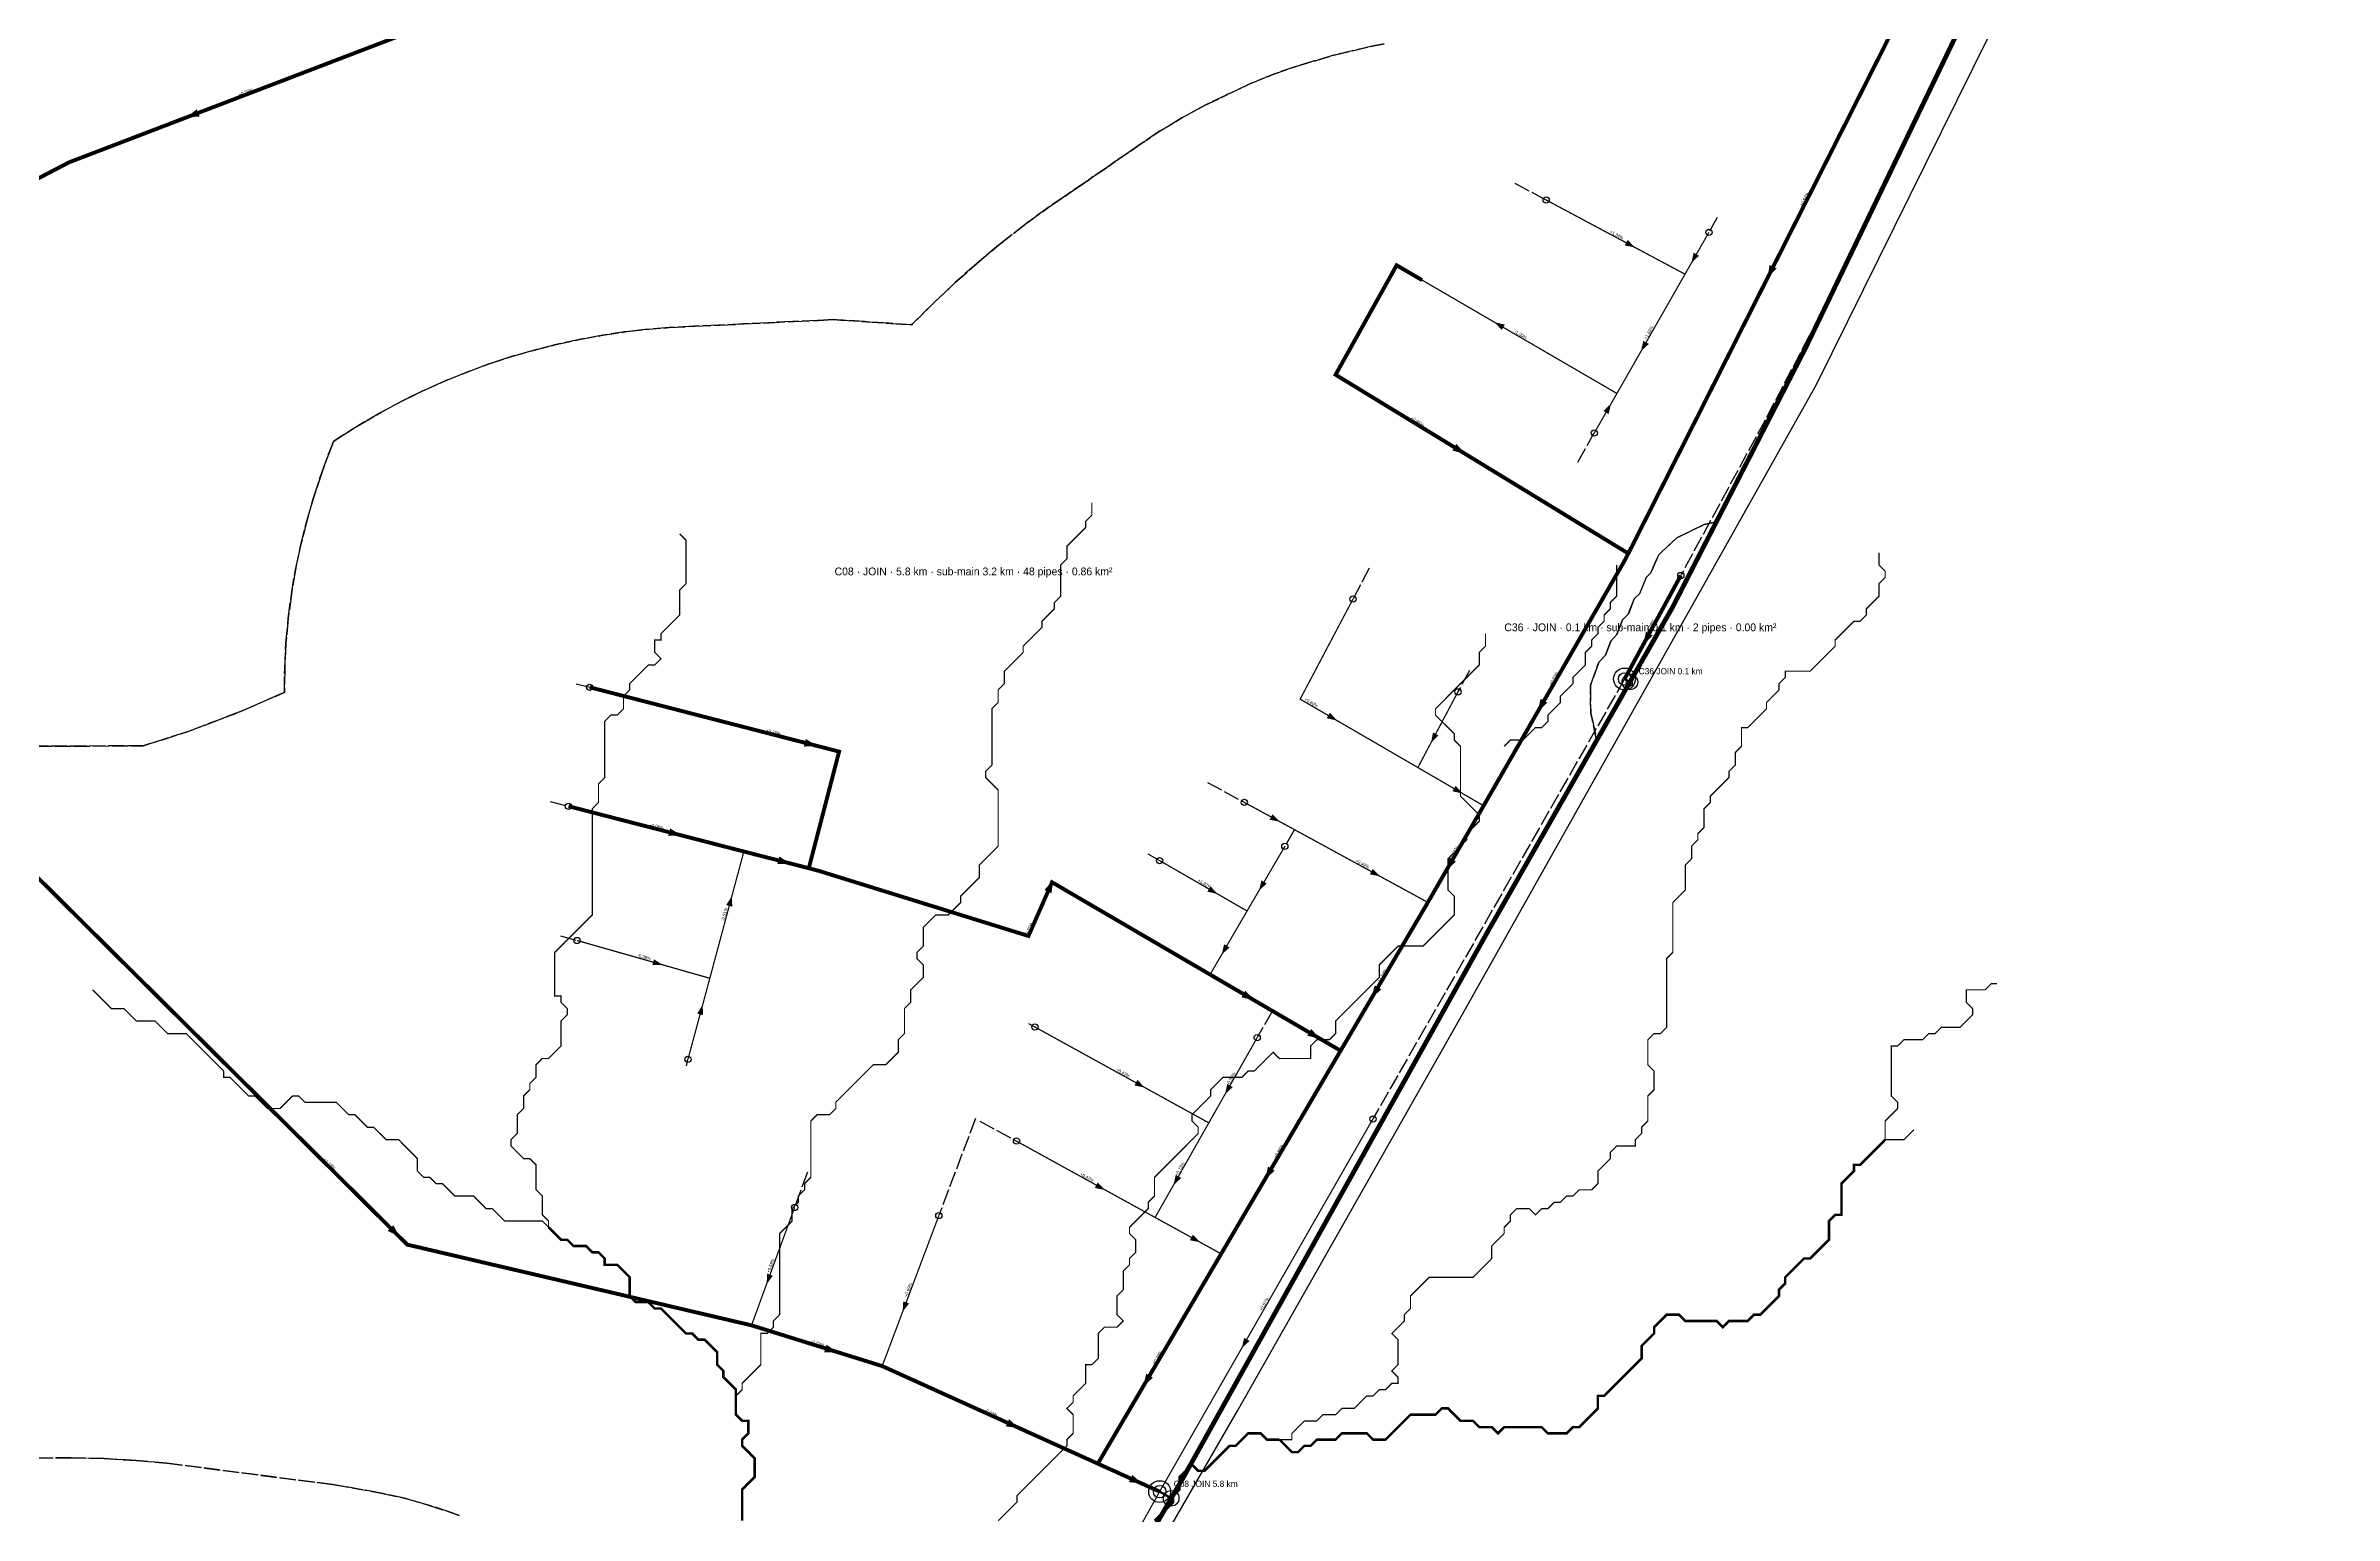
# Model space of a CAD drawing. Header units: metres. Extents: x 442821 to 452274, y 2561971 to 2571293.
# Drawn here: x 445417 to 446883, y 2563971 to 2564912 of the extents above; entities that cross this region are included whole.
import ezdxf
from ezdxf.enums import TextEntityAlignment as Align

# ---------------------------------------------------------------- set-up
doc = ezdxf.new("R2010")
doc.units = ezdxf.units.M
doc.header["$LTSCALE"] = 8
doc.linetypes.add('DASHDOT', pattern=[3.556, 2.54, -0.508, 0, -0.508])
doc.linetypes.add('DASHED', pattern=[1.524, 1.27, -0.254])
for name, color, linetype in [('A_ARROWS', 7, 'Continuous'), ('A_BUILT_2006', 252, 'Continuous'), ('A_CATCH_LABEL', 7, 'Continuous'), ('A_CATCHMENTS', 7, 'Continuous'), ('A_ENVELOPE', 3, 'Continuous'), ('A_GRADIENT', 8, 'Continuous'), ('A_HEAD_GAP', 8, 'Continuous'), ('A_HEADS', 8, 'Continuous'), ('A_JOIN_LINK', 6, 'Continuous'), ('A_MAIN_PIPE', 5, 'Continuous'), ('A_OUTLET_LABEL', 7, 'Continuous'), ('A_OUTLETS', 7, 'Continuous'), ('A_STREAMS', 5, 'Continuous')]:
    doc.layers.add(name, color=color, linetype=linetype)

msp = doc.modelspace()

# ---------------------------------------------------------------- linework, layer by layer
at = {"layer": 'A_ARROWS', "color": 1}
for points in [[(445507.4, 2564866.2), (445514, 2564871.4), (445515.8, 2564866.8)], [(446440.5, 2564528.6), (446442.2, 2564536.8), (446446.6, 2564534.4)]]:
    msp.add_solid(points, dxfattribs=at)
at = {"layer": 'A_ARROWS', "color": 3}
for points in [[(446435.2, 2564782.9), (446428.6, 2564784.2), (446430.5, 2564787.7)], [(446471.3, 2564773.1), (446472.7, 2564779.6), (446476.2, 2564777.6)], [(446520, 2564763.4), (446521.4, 2564771.7), (446525.9, 2564769.4)], [(446345.2, 2564735), (446351.8, 2564733.5), (446349.8, 2564730.1)], [(446439, 2564716.5), (446440.5, 2564723.1), (446444, 2564721.1)], [(446419.8, 2564682.8), (446418.3, 2564676.2), (446414.9, 2564678.2)], [(446326.3, 2564650.8), (446318.2, 2564652.8), (446320.8, 2564657.1)], [(446244.3, 2564479.9), (446237.7, 2564481.4), (446239.8, 2564484.9)], [(446372.8, 2564485.6), (446374.7, 2564493.8), (446379, 2564491.3)], [(445911.2, 2564463.7), (445902.9, 2564463.2), (445904.1, 2564468.1)], [(446304.5, 2564465.6), (446305.8, 2564472.2), (446309.3, 2564470.4)], [(446324.8, 2564433.1), (446318.3, 2564434.6), (446320.3, 2564438.1)], [(445824.3, 2564406.4), (445816, 2564406), (445817.2, 2564410.8)], [(446207.7, 2564415.1), (446201.1, 2564416.4), (446203, 2564419.9)], [(445894.2, 2564388.3), (445885.8, 2564387.9), (445887.1, 2564392.8)], [(446271.9, 2564380.1), (446265.3, 2564381.4), (446267.2, 2564384.9)], [(446314.3, 2564383.9), (446316.1, 2564392), (446320.5, 2564389.5)], [(445856.7, 2564367.4), (445857, 2564360.7), (445853.1, 2564361.7)], [(446062.4, 2564377.6), (446061.5, 2564369.3), (446056.9, 2564371.3)], [(446167.8, 2564368.8), (446161.3, 2564370.3), (446163.3, 2564373.7)], [(446194.4, 2564371), (446195.9, 2564377.5), (446199.3, 2564375.5)], [(446170.5, 2564330), (446172, 2564336.6), (446175.5, 2564334.5)], [(445812.5, 2564323.3), (445805.8, 2564323.2), (445806.8, 2564327)], [(446191.3, 2564300.7), (446183.1, 2564302.6), (446185.6, 2564306.9)], [(446266.5, 2564302.1), (446268.4, 2564310.2), (446272.7, 2564307.7)], [(445838, 2564297.9), (445838.3, 2564291.2), (445834.5, 2564292.2)], [(446233.5, 2564276.1), (446225.3, 2564278), (446227.8, 2564282.3)], [(446121.1, 2564244.8), (446114.6, 2564246.2), (446116.5, 2564249.7)], [(446172.6, 2564240.6), (446174, 2564247.1), (446177.5, 2564245.1)], [(446139.6, 2564182.3), (446141, 2564188.9), (446144.5, 2564186.9)], [(446198.2, 2564186), (446200.1, 2564194.2), (446204.4, 2564191.6)], [(446095.7, 2564179.2), (446089.2, 2564180.5), (446091.1, 2564184)], [(445643.8, 2564149.2), (445636.3, 2564153), (445639.9, 2564156.6)], [(446156.7, 2564145.7), (446150.1, 2564147), (446152, 2564150.5)], [(445879, 2564118.9), (445879.3, 2564125.6), (445883, 2564124.3)], [(445966.1, 2564101.2), (445966.5, 2564107.9), (445970.2, 2564106.5)], [(445924.3, 2564075.3), (445915.9, 2564075.3), (445917.4, 2564080.1)], [(446183.4, 2564078), (446184.8, 2564084.5), (446188.3, 2564082.5)], [(446120.2, 2564053.3), (446122.1, 2564061.5), (446126.4, 2564059)], [(446040.4, 2564026.8), (446032.1, 2564027.8), (446034.2, 2564032.4)], [(446119.4, 2563991.1), (446111.1, 2563992.1), (446113.2, 2563996.7)]]:
    msp.add_solid(points, dxfattribs=at)
at = {"layer": 'A_BUILT_2006', "color": 252}
msp.add_lwpolyline([(444423.4, 2563343.2), (444431.5, 2563355.3), (444572.9, 2563267.8), (444295.2, 2562786.9), (444363.1, 2562577.1), (444377.7, 2562576.5), (444569.2, 2562604), (444800.1, 2562694.3), (445148.7, 2563361.2), (445469.4, 2563197.5), (445714.6, 2563159.3), (445807.5, 2563389.7), (445994.1, 2563715), (446180.6, 2564037.7), (446320.8, 2564284.9), (446551.4, 2564695.1), (447061.6, 2565726.9)], dxfattribs=at)
at = {"layer": 'A_CATCHMENTS', "color": 3, "linetype": 'DASHED'}
for points in [[(446687.5, 2565015.6), (446628.6, 2564893.4), (446563.7, 2564758.7), (446544.7, 2564719.1), (446487.3, 2564607.2), (446479.5, 2564605.4), (446461.9, 2564597), (446450.2, 2564585.8), (446445.4, 2564574.5), (446442.4, 2564571.6), (446438.2, 2564561.3), (446434.7, 2564557.8), (446430.9, 2564548.1), (446427.1, 2564544.3), (446423.6, 2564534.9), (446419.6, 2564530.7), (446416.2, 2564521.8), (446412, 2564517.2), (446406.6, 2564502.4), (446406.8, 2564484.4), (446407.7, 2564480.9), (446410.6, 2564467), (446340, 2564343.2), (446237.3, 2564159), (446145.9, 2563995.1), (446102.6, 2563920.3)], [(445337.8, 2564463.1), (445479.7, 2564463.7), (445507.3, 2564472.5), (445542, 2564485.6), (445568.5, 2564497.2), (445570.2, 2564497.8), (445570.3, 2564513.3), (445571.1, 2564529.4), (445572.6, 2564545.2), (445574.6, 2564560.8), (445577.2, 2564576.4), (445580.5, 2564591.9), (445584.4, 2564607.5), (445588.9, 2564623.1), (445594, 2564638.6), (445599.8, 2564654.2), (445601.6, 2564658.7), (445605.7, 2564661.5), (445618.7, 2564669.6), (445631.9, 2564677.2), (445645.3, 2564684.4), (445658.8, 2564691), (445672.6, 2564697.2), (445686.5, 2564702.9), (445700.7, 2564708.1), (445715, 2564712.8), (445729.5, 2564717), (445744.2, 2564720.7), (445759.1, 2564724), (445774.1, 2564726.7), (445789.4, 2564729), (445800.9, 2564730.3), (445816.6, 2564731.6), (445832.4, 2564732.4), (445833.1, 2564732.4), (445848.2, 2564733.2), (445848.9, 2564733.2), (445864.1, 2564733.9), (445864.7, 2564733.9), (445879.9, 2564734.7), (445880.6, 2564734.7), (445895.7, 2564735.5), (445896.4, 2564735.5), (445911.6, 2564736.2), (445912.2, 2564736.2), (445921.6, 2564736.7), (445926.5, 2564736.4), (445927.9, 2564736.3), (445941.9, 2564735.4), (445943.2, 2564735.2), (445957.2, 2564734.4), (445958.6, 2564734.2), (445972, 2564733.4), (445972.5, 2564733.9), (445986.1, 2564747.5), (445999.8, 2564760.4), (446013.6, 2564772.7), (446027.4, 2564784.3), (446045.8, 2564798.6), (446059.9, 2564808.9), (446070.2, 2564815.8), (446074.1, 2564818.6), (446084.2, 2564825.4), (446088.2, 2564828.3), (446098.1, 2564835), (446102.4, 2564838.1), (446112.1, 2564844.6), (446116.5, 2564847.8), (446130.7, 2564857.3), (446145, 2564865.9), (446159.4, 2564873.8), (446173.4, 2564880.5), (446174, 2564880.8), (446188.5, 2564887.7), (446203.2, 2564893.7), (446218, 2564898.9), (446242.2, 2564906), (446266.8, 2564911.9), (446274.6, 2564913.3)], [(445682, 2563970.6), (445676.3, 2563972.8), (445661.7, 2563977.6), (445647, 2563981.7), (445632.1, 2563985.1), (445601.2, 2563990.5), (445494.8, 2564004.2), (445475.1, 2564006), (445454.6, 2564007.1), (445433.6, 2564007.6), (445411.9, 2564007.5)]]:
    msp.add_lwpolyline(points, dxfattribs=at)
at = {"layer": 'A_CATCHMENTS', "color": 1, "linetype": 'DASHED'}
for points in [[(446274.6, 2564913.3), (446266.8, 2564911.9), (446242.2, 2564906), (446218, 2564898.9), (446203.2, 2564893.7), (446188.5, 2564887.7), (446174, 2564880.8), (446173.4, 2564880.5), (446159.4, 2564873.8), (446145, 2564865.9), (446130.7, 2564857.3), (446116.5, 2564847.8), (446112.1, 2564844.6), (446102.4, 2564838.1), (446098.1, 2564835), (446088.2, 2564828.3), (446084.2, 2564825.4), (446074.1, 2564818.6), (446070.2, 2564815.8), (446059.9, 2564808.9), (446045.8, 2564798.6), (446027.4, 2564784.3), (446013.6, 2564772.7), (445999.8, 2564760.4), (445986.1, 2564747.5), (445972.5, 2564733.9), (445972, 2564733.4), (445958.6, 2564734.2), (445957.2, 2564734.4), (445943.2, 2564735.2), (445941.9, 2564735.4), (445927.9, 2564736.3), (445926.5, 2564736.4), (445921.6, 2564736.7), (445912.2, 2564736.2), (445911.6, 2564736.2), (445896.4, 2564735.5), (445895.7, 2564735.5), (445880.6, 2564734.7), (445879.9, 2564734.7), (445864.7, 2564733.9), (445864.1, 2564733.9), (445848.9, 2564733.2), (445848.2, 2564733.2), (445833.1, 2564732.4), (445832.4, 2564732.4), (445816.6, 2564731.6), (445800.9, 2564730.3), (445789.4, 2564729), (445774.1, 2564726.7), (445759.1, 2564724), (445744.2, 2564720.7), (445729.5, 2564717), (445715, 2564712.8), (445700.7, 2564708.1), (445686.5, 2564702.9), (445672.6, 2564697.2), (445658.8, 2564691), (445645.3, 2564684.4), (445631.9, 2564677.2), (445618.7, 2564669.6), (445605.7, 2564661.5), (445601.6, 2564658.7), (445599.8, 2564654.2), (445594, 2564638.6), (445588.9, 2564623.1), (445584.4, 2564607.5), (445580.5, 2564591.9), (445577.2, 2564576.4), (445574.6, 2564560.8), (445572.6, 2564545.2), (445571.1, 2564529.4), (445570.3, 2564513.3), (445570.2, 2564497.8), (445568.5, 2564497.2), (445542, 2564485.6), (445507.3, 2564472.5), (445479.7, 2564463.7), (445337.8, 2564463.1)], [(445411.9, 2564007.5), (445433.6, 2564007.6), (445454.6, 2564007.1), (445475.1, 2564006), (445494.8, 2564004.2), (445601.2, 2563990.5), (445632.1, 2563985.1), (445647, 2563981.7), (445661.7, 2563977.6), (445676.3, 2563972.8), (445682, 2563970.6)]]:
    msp.add_lwpolyline(points, dxfattribs=at)
msp.add_lwpolyline([(446407.7, 2564480.9), (446406.8, 2564484.4), (446406.6, 2564502.4), (446412, 2564517.2), (446416.2, 2564521.8), (446419.6, 2564530.7), (446423.6, 2564534.9), (446427.1, 2564544.3), (446430.9, 2564548.1), (446434.7, 2564557.8), (446438.2, 2564561.3), (446442.4, 2564571.6), (446445.4, 2564574.5), (446450.2, 2564585.8), (446461.9, 2564597), (446479.5, 2564605.4), (446487.3, 2564607.2), (446459.2, 2564552.4), (446431.5, 2564503.8), (446410.6, 2564467), (446407.7, 2564480.9)], close=True, dxfattribs=at)
at = {"layer": 'A_ENVELOPE', "color": 3}
msp.add_lwpolyline([(446687.5, 2565015.6), (446628.6, 2564893.4), (446563.7, 2564758.7), (446544.7, 2564719.1), (446459.2, 2564552.4), (446431.5, 2564503.8), (446340, 2564343.2), (446237.3, 2564159), (446145.9, 2563995.1), (446098.8, 2563913.7), (445991.2, 2563728), (445981.3, 2563710.9), (445936.8, 2563631.1), (445875.2, 2563520.9), (445841.6, 2563460.7), (445796.7, 2563382.9), (445742.6, 2563253.5), (445736.7, 2563232.2), (445717.1, 2563162.4), (445244.5, 2563377.9), (444873.7, 2562270.3), (443922.9, 2562555.5), (443114.8, 2564922.9)], dxfattribs=at)
at = {"layer": 'A_HEAD_GAP', "color": 8, "linetype": 'DASHED'}
for points in [[(446358.3, 2564824), (446378.3, 2564813.3)], [(446487.9, 2564802.2), (446482.5, 2564792.6)], [(446563.7, 2564758.7), (446518.5, 2564672.3), (446464.5, 2564572.8)], [(446398.5, 2564645.4), (446409.1, 2564664.1)], [(446265, 2564577.5), (446254.6, 2564557.8)], [(446329.1, 2564511.9), (446321.8, 2564498.3)], [(445757, 2564503.4), (445765.7, 2564501.2)], [(446428.5, 2564506.5), (446267.3, 2564224.7)], [(446161.4, 2564440.3), (446184.9, 2564427.5)], [(445740.4, 2564428.1), (445752.1, 2564425)], [(446217.1, 2564410), (446210.9, 2564399.3)], [(446123.2, 2564394.5), (446130.7, 2564390.2)], [(445746.9, 2564342), (445757.6, 2564339)], [(446202.9, 2564293.9), (446193.2, 2564276.8)], [(446046.7, 2564285.9), (446050.8, 2564283.6)], [(445827.6, 2564258.8), (445828.6, 2564262.9)], [(446012.7, 2564224.9), (445989.3, 2564162.8)], [(446015.6, 2564223.3), (446039, 2564210.5)], [(445905.1, 2564190.6), (445896.9, 2564168)]]:
    msp.add_lwpolyline(points, dxfattribs=at)
at = {"layer": 'A_HEADS', "color": 3}
for centre in [(446378.3, 2564813.3), (446482.5, 2564792.6), (446409.1, 2564664.1), (446254.6, 2564557.8), (445765.7, 2564501.2), (446321.8, 2564498.3), (445752.1, 2564425), (446184.9, 2564427.5), (446210.9, 2564399.3), (446130.7, 2564390.2), (445757.6, 2564339), (446050.8, 2564283.6), (446193.2, 2564276.8), (445828.6, 2564262.9), (446267.3, 2564224.7), (446039, 2564210.5), (445896.9, 2564168), (445989.3, 2564162.8)]:
    msp.add_circle(centre, 2, dxfattribs=at)
at = {"layer": 'A_HEADS', "color": 1}
for centre in [(446464.5, 2564572.8), (446431.5, 2564503.8)]:
    msp.add_circle(centre, 2, dxfattribs=at)
at = {"layer": 'A_JOIN_LINK', "color": 6, "const_width": 1.5}
for points in [[(446428.5, 2564506.5), (446431.9, 2564504.6)], [(446130.7, 2563986), (446138.1, 2563981.7)]]:
    msp.add_lwpolyline(points, dxfattribs=at)
at = {"layer": 'A_JOIN_LINK', "color": 6}
for centre in [(446431.9, 2564504.6), (446138.1, 2563981.7)]:
    msp.add_circle(centre, 5, dxfattribs=at)
at = {"layer": 'A_MAIN_PIPE', "color": 5, "const_width": 3}
msp.add_lwpolyline([(446687.5, 2565015.6), (446544.7, 2564719.1), (446459.2, 2564552.4), (446340, 2564343.2), (446145.9, 2563995.1), (445981.3, 2563710.9), (445841.6, 2563460.7), (445796.7, 2563382.9), (445742.6, 2563253.5), (445717.1, 2563162.4), (445463.7, 2563198.7), (445149.7, 2563362.7), (444801.7, 2562690.4), (444568.5, 2562596.8), (444339.2, 2562571.3), (444291.8, 2562785.1), (444572.7, 2563268), (444431.5, 2563355.6), (444423, 2563343.3)], dxfattribs=at)
at = {"layer": 'A_OUTLETS', "color": 5}
for centre, radius in [((446428.5, 2564506.5), 7), ((446428.5, 2564506.5), 4), ((446130.7, 2563986), 7), ((446130.7, 2563986), 4)]:
    msp.add_circle(centre, radius, dxfattribs=at)
at = {"layer": 'A_SECONDARY_HEADER', "color": 3, "const_width": 2.5}
for points in [[(446659.4, 2565039.3), (446430.9, 2564586.9)], [(446298.8, 2564762), (446282.5, 2564771.5), (446243.4, 2564701.4), (446430.9, 2564586.9)], [(446430.9, 2564586.9), (446428.8, 2564582.8), (446338.2, 2564425.3)], [(446338.2, 2564425.3), (446302.5, 2564363.4)], [(445386.4, 2564404.9), (445648.8, 2564144.2), (445869.3, 2564092.5)], [(446302.5, 2564363.4), (446246.6, 2564268.4)], [(446163, 2564317.2), (446202.9, 2564293.9)], [(446246.6, 2564268.4), (446170.1, 2564138.3)]]:
    msp.add_lwpolyline(points, dxfattribs=at)
at = {"layer": 'A_SECONDARY_HEADER', "color": 1, "linetype": 'DASHED', "const_width": 2.5}
msp.add_lwpolyline([(445714.6, 2564945.5), (445432.1, 2564837.4), (445379.9, 2564810.1)], dxfattribs=at)
at = {"layer": 'A_SECONDARY_HEADER', "color": 1, "const_width": 2.5}
msp.add_lwpolyline([(446464.5, 2564572.8), (446428.5, 2564506.5)], dxfattribs=at)
at = {"layer": 'A_SECONDARY_HEADER', "color": 3, "linetype": 'DASHED', "const_width": 2.5}
for points in [[(445765.7, 2564501.2), (445925.4, 2564460), (445906, 2564385.3)], [(445864.4, 2564396), (445906, 2564385.3)], [(445906, 2564385.3), (445912.4, 2564383.6), (446046.7, 2564341.9), (446061.8, 2564376.3), (446163, 2564317.2)], [(446170.1, 2564138.3), (446091.1, 2564003.9)], [(445953, 2564066.4), (446091.1, 2564003.9)], [(446091.1, 2564003.9), (446130.7, 2563986)]]:
    msp.add_lwpolyline(points, dxfattribs=at)
at = {"layer": 'A_SECONDARY_HEADER', "color": 3, "linetype": 'DASHDOT', "const_width": 2.5}
for points in [[(445752.1, 2564425), (445864.4, 2564396)], [(446202.9, 2564293.9), (446246.6, 2564268.4)], [(445869.3, 2564092.5), (445953, 2564066.4)]]:
    msp.add_lwpolyline(points, dxfattribs=at)
at = {"layer": 'A_SECONDARY_MAIN', "color": 3, "const_width": 0.8}
for points in [[(446378.3, 2564813.3), (446467.2, 2564765.8)], [(446482.5, 2564792.6), (446467.2, 2564765.8)], [(446467.2, 2564765.8), (446423.6, 2564689.4)], [(446254.6, 2564557.8), (446220.7, 2564493.6), (446296.1, 2564449.8)], [(446184.9, 2564427.5), (446217.1, 2564410)], [(446130.7, 2564390.2), (446186.7, 2564357.9)], [(446186.7, 2564357.9), (446163, 2564317.2)], [(446162.2, 2564222.2), (446127.8, 2564161.6)], [(445896.9, 2564168), (445869.3, 2564092.5)], [(445989.3, 2564162.8), (445953, 2564066.4)]]:
    msp.add_lwpolyline(points, dxfattribs=at)
at = {"layer": 'A_SECONDARY_MAIN', "color": 3, "linetype": 'DASHDOT', "const_width": 0.8}
for points in [[(446423.6, 2564689.4), (446298.8, 2564762)], [(446409.1, 2564664.1), (446423.6, 2564689.4)], [(445842.6, 2564314.8), (445864.4, 2564396)], [(445757.6, 2564339), (445842.6, 2564314.8)], [(445828.6, 2564262.9), (445842.6, 2564314.8)]]:
    msp.add_lwpolyline(points, dxfattribs=at)
at = {"layer": 'A_SECONDARY_MAIN', "color": 3, "linetype": 'DASHED', "const_width": 0.8}
for points in [[(446321.8, 2564498.3), (446296.1, 2564449.8)], [(446296.1, 2564449.8), (446338.2, 2564425.3)], [(446217.1, 2564410), (446302.5, 2564363.4)], [(446050.8, 2564283.6), (446162.2, 2564222.2)], [(446039, 2564210.5), (446127.8, 2564161.6)], [(446127.8, 2564161.6), (446170.1, 2564138.3)]]:
    msp.add_lwpolyline(points, dxfattribs=at)
at = {"layer": 'A_SECONDARY_MAIN', "color": 1, "linetype": 'DASHED', "const_width": 0.8}
msp.add_lwpolyline([(446431.5, 2564503.8), (446428.5, 2564506.5)], dxfattribs=at)
at = {"layer": 'A_SECONDARY_MAIN_BRANCH', "color": 3, "const_width": 0.8}
for points in [[(446210.9, 2564399.3), (446186.7, 2564357.9)], [(446193.2, 2564276.8), (446162.2, 2564222.2)], [(446267.3, 2564224.7), (446130.7, 2563986)]]:
    msp.add_lwpolyline(points, dxfattribs=at)
at = {"layer": 'A_SECONDARY_MAIN_BRANCH', "color": 3, "linetype": 'DASHED', "const_width": 0.8}
msp.add_lwpolyline([(446096.7, 2563924.9), (446130.7, 2563986)], dxfattribs=at)
at = {"layer": 'A_STREAMS', "color": 5}
for points, const_width in [([(446087.3, 2564619.5), (446087.3, 2564615.5), (446087.3, 2564611.5), (446083.3, 2564607.5), (446083.3, 2564603.5), (446079.3, 2564599.5), (446075.3, 2564595.5), (446071.3, 2564591.5), (446071.3, 2564587.5), (446071.3, 2564583.5), (446067.3, 2564579.5), (446067.3, 2564575.5), (446067.3, 2564571.5), (446067.3, 2564567.5), (446067.3, 2564563.5), (446067.3, 2564559.5), (446063.3, 2564555.5), (446063.3, 2564551.5), (446059.3, 2564547.5), (446055.3, 2564543.5), (446055.3, 2564539.5), (446051.3, 2564535.5), (446047.3, 2564531.5), (446043.3, 2564527.5), (446043.3, 2564523.5), (446039.3, 2564519.5), (446035.3, 2564515.5), (446031.3, 2564511.5), (446031.3, 2564507.5), (446031.3, 2564503.5), (446027.3, 2564499.5), (446027.3, 2564495.5), (446027.3, 2564491.4), (446023.3, 2564487.4), (446023.3, 2564483.4), (446023.3, 2564479.4), (446023.3, 2564475.4), (446023.3, 2564471.4), (446023.3, 2564467.4), (446023.3, 2564463.4), (446023.3, 2564459.4), (446023.3, 2564455.4), (446023.3, 2564451.4), (446019.3, 2564447.4), (446019.3, 2564443.4), (446023.3, 2564439.4), (446027.3, 2564435.4), (446027.3, 2564431.4), (446027.3, 2564427.4), (446027.3, 2564423.4), (446027.3, 2564419.4), (446027.3, 2564415.4), (446027.3, 2564411.4), (446027.3, 2564407.4), (446027.3, 2564403.4), (446027.3, 2564399.4), (446023.3, 2564395.4), (446019.3, 2564391.4), (446015.3, 2564387.4), (446015.3, 2564383.4), (446015.3, 2564379.4), (446011.3, 2564375.4), (446007.3, 2564371.4), (446003.3, 2564367.4), (446003.3, 2564363.4), (445999.3, 2564359.4), (445995.3, 2564355.4), (445991.3, 2564355.4), (445987.3, 2564355.4), (445983.3, 2564351.4), (445979.3, 2564347.4), (445979.3, 2564343.4), (445979.3, 2564339.4), (445979.3, 2564335.4), (445975.3, 2564331.4), (445975.3, 2564327.4), (445979.3, 2564323.4), (445979.3, 2564319.4), (445979.3, 2564315.4), (445975.3, 2564311.4), (445971.3, 2564307.4), (445971.3, 2564303.4), (445971.3, 2564299.4), (445967.3, 2564295.4), (445967.3, 2564291.4), (445967.3, 2564287.4), (445967.3, 2564283.4), (445967.3, 2564279.4), (445963.3, 2564275.4), (445963.3, 2564271.4), (445963.3, 2564267.4), (445959.3, 2564263.4), (445955.3, 2564259.4), (445951.3, 2564259.4), (445947.3, 2564259.4), (445943.3, 2564255.4), (445939.3, 2564251.4), (445935.3, 2564247.4), (445931.3, 2564243.4), (445927.3, 2564239.4), (445923.3, 2564235.4), (445923.3, 2564231.4), (445919.3, 2564227.4), (445915.3, 2564227.4), (445911.3, 2564227.4), (445907.3, 2564223.4), (445907.3, 2564219.4), (445907.3, 2564215.4), (445907.3, 2564211.4), (445907.3, 2564207.3), (445907.3, 2564203.3), (445907.3, 2564199.3), (445907.3, 2564195.3), (445907.3, 2564191.3), (445907.3, 2564187.3), (445903.3, 2564183.3), (445903.3, 2564179.3), (445899.3, 2564175.3), (445899.3, 2564171.3), (445895.3, 2564167.3), (445895.3, 2564163.3), (445895.3, 2564159.3), (445891.3, 2564155.3), (445887.3, 2564151.3), (445887.3, 2564147.3), (445887.3, 2564143.3), (445887.3, 2564139.3), (445887.3, 2564135.3), (445887.3, 2564131.3), (445887.3, 2564127.3), (445887.3, 2564123.3), (445887.3, 2564119.3), (445887.3, 2564115.3), (445887.3, 2564111.3), (445887.3, 2564107.3), (445887.3, 2564103.3), (445887.3, 2564099.3), (445883.3, 2564095.3), (445883.3, 2564091.3), (445879.3, 2564087.3), (445875.3, 2564087.3), (445875.3, 2564083.3), (445875.3, 2564079.3), (445875.3, 2564075.3), (445875.3, 2564071.3), (445875.3, 2564067.3), (445871.3, 2564063.3), (445867.3, 2564059.3), (445863.3, 2564055.3), (445863.3, 2564051.3), (445859.3, 2564047.3)], 0.8), ([(445823.3, 2564599.5), (445827.3, 2564595.5), (445827.3, 2564591.5), (445827.3, 2564587.5), (445827.3, 2564583.5), (445827.3, 2564579.5), (445827.3, 2564575.5), (445827.3, 2564571.5), (445827.3, 2564567.5), (445823.3, 2564563.5), (445823.3, 2564559.5), (445823.3, 2564555.5), (445823.3, 2564551.5), (445823.3, 2564547.5), (445819.3, 2564543.5), (445815.3, 2564539.5), (445811.3, 2564535.5), (445811.3, 2564531.5), (445807.3, 2564531.5), (445807.3, 2564527.5), (445807.3, 2564523.5), (445811.3, 2564519.5), (445807.3, 2564515.5), (445803.3, 2564515.5), (445799.3, 2564511.5), (445795.3, 2564507.5), (445791.3, 2564503.5), (445791.3, 2564499.5), (445787.3, 2564495.5), (445787.3, 2564491.4), (445787.3, 2564487.4), (445783.3, 2564483.4), (445779.3, 2564483.4), (445775.3, 2564479.4), (445775.3, 2564475.4), (445775.3, 2564471.4), (445775.3, 2564467.4), (445775.3, 2564463.4), (445775.3, 2564459.4), (445775.3, 2564455.4), (445775.3, 2564451.4), (445775.3, 2564447.4), (445775.3, 2564443.4), (445771.3, 2564439.4), (445771.3, 2564435.4), (445771.3, 2564431.4), (445771.3, 2564427.4), (445767.3, 2564423.4), (445767.3, 2564419.4), (445767.3, 2564415.4), (445767.3, 2564411.4), (445767.3, 2564407.4), (445767.3, 2564403.4), (445767.3, 2564399.4), (445767.3, 2564395.4), (445767.3, 2564391.4), (445767.3, 2564387.4), (445767.3, 2564383.4), (445767.3, 2564379.4), (445767.3, 2564375.4), (445767.3, 2564371.4), (445767.3, 2564367.4), (445767.3, 2564363.4), (445767.3, 2564359.4), (445767.3, 2564355.4), (445763.3, 2564351.4), (445759.3, 2564347.4), (445755.3, 2564343.4), (445751.3, 2564339.4), (445747.3, 2564335.4), (445743.3, 2564331.4), (445743.3, 2564327.4), (445743.3, 2564323.4), (445743.3, 2564319.4), (445743.3, 2564315.4), (445743.3, 2564311.4), (445743.3, 2564307.4), (445743.3, 2564303.4), (445747.3, 2564303.4), (445747.3, 2564299.4), (445751.3, 2564295.4), (445751.3, 2564291.4), (445747.3, 2564287.4), (445747.3, 2564283.4), (445747.3, 2564279.4), (445747.3, 2564275.4), (445747.3, 2564271.4), (445743.3, 2564267.4), (445739.3, 2564263.4), (445735.3, 2564263.4), (445731.3, 2564259.4), (445731.3, 2564255.4), (445731.3, 2564251.4), (445727.3, 2564247.4), (445727.3, 2564243.4), (445723.3, 2564239.4), (445723.3, 2564235.4), (445723.3, 2564231.4), (445719.3, 2564227.4), (445719.3, 2564223.4), (445719.3, 2564219.4), (445719.3, 2564215.4), (445715.3, 2564211.4), (445715.3, 2564207.3), (445719.3, 2564203.3), (445723.3, 2564199.3), (445727.3, 2564199.3), (445731.3, 2564195.3), (445731.3, 2564191.3), (445731.3, 2564187.3), (445731.3, 2564183.3), (445731.3, 2564179.3), (445735.3, 2564175.3), (445735.3, 2564171.3), (445735.3, 2564167.3), (445735.3, 2564163.3), (445739.3, 2564159.3), (445739.3, 2564155.3)], 0.8), ([(446591.4, 2564587.5), (446591.4, 2564583.5), (446591.4, 2564579.5), (446595.4, 2564575.5), (446595.4, 2564571.5), (446591.4, 2564567.5), (446591.4, 2564563.5), (446591.4, 2564559.5), (446587.4, 2564555.5), (446583.4, 2564551.5), (446583.4, 2564547.5), (446579.4, 2564543.5), (446575.4, 2564543.5), (446571.4, 2564539.5), (446567.4, 2564535.5), (446563.4, 2564531.5), (446563.4, 2564527.5), (446559.4, 2564523.5), (446555.4, 2564519.5), (446551.4, 2564515.5), (446547.4, 2564511.5), (446543.4, 2564511.5), (446539.4, 2564511.5), (446535.4, 2564511.5), (446531.4, 2564511.5), (446531.4, 2564507.5), (446527.4, 2564503.5), (446527.4, 2564499.5), (446523.4, 2564495.5), (446519.4, 2564491.4), (446519.4, 2564487.4), (446515.4, 2564483.4), (446511.4, 2564479.4), (446507.4, 2564475.4), (446503.4, 2564475.4), (446503.4, 2564471.4), (446503.4, 2564467.4), (446503.4, 2564463.4), (446499.4, 2564459.4), (446499.4, 2564455.4), (446499.4, 2564451.4), (446495.4, 2564447.4), (446495.4, 2564443.4), (446491.4, 2564439.4), (446487.4, 2564435.4), (446483.4, 2564431.4), (446483.4, 2564427.4), (446479.4, 2564423.4), (446479.4, 2564419.4), (446479.4, 2564415.4), (446479.4, 2564411.4), (446475.4, 2564407.4), (446475.4, 2564403.4), (446471.4, 2564399.4), (446471.4, 2564395.4), (446471.4, 2564391.4), (446467.4, 2564387.4), (446467.4, 2564383.4), (446467.4, 2564379.4), (446467.4, 2564375.4), (446467.4, 2564371.4), (446463.4, 2564367.4), (446459.4, 2564363.4), (446459.4, 2564359.4), (446459.4, 2564355.4), (446459.4, 2564351.4), (446459.4, 2564347.4), (446459.4, 2564343.4), (446459.4, 2564339.4), (446459.4, 2564335.4), (446459.4, 2564331.4), (446455.4, 2564327.4), (446455.4, 2564323.4), (446455.4, 2564319.4), (446455.4, 2564315.4), (446455.4, 2564311.4), (446455.4, 2564307.4), (446455.4, 2564303.4), (446455.4, 2564299.4), (446455.4, 2564295.4), (446455.4, 2564291.4), (446455.4, 2564287.4), (446455.4, 2564283.4), (446451.4, 2564279.4), (446447.4, 2564279.4), (446443.4, 2564275.4), (446443.4, 2564271.4), (446443.4, 2564267.4), (446443.4, 2564263.4), (446443.4, 2564259.4), (446447.4, 2564255.4), (446447.4, 2564251.4), (446447.4, 2564247.4), (446447.4, 2564243.4), (446443.4, 2564239.4), (446443.4, 2564235.4), (446443.4, 2564231.4), (446443.4, 2564227.4), (446443.4, 2564223.4), (446439.4, 2564219.4), (446439.4, 2564215.4), (446435.4, 2564211.4), (446435.4, 2564207.3), (446431.4, 2564207.3), (446427.4, 2564207.3), (446423.4, 2564207.3), (446419.4, 2564203.3), (446419.4, 2564199.3), (446415.4, 2564195.3), (446411.4, 2564191.3), (446411.4, 2564187.3), (446411.4, 2564183.3), (446407.4, 2564179.3), (446403.4, 2564179.3), (446399.4, 2564179.3), (446395.4, 2564175.3), (446391.4, 2564175.3), (446387.4, 2564171.3), (446383.4, 2564171.3), (446379.4, 2564167.3), (446375.4, 2564167.3), (446371.4, 2564163.3), (446367.4, 2564167.3), (446363.4, 2564167.3), (446359.4, 2564167.3), (446355.4, 2564163.3), (446355.4, 2564159.3), (446351.4, 2564155.3), (446351.4, 2564151.3), (446347.4, 2564147.3), (446343.4, 2564143.3), (446343.4, 2564139.3), (446343.4, 2564135.3), (446339.4, 2564131.3), (446335.4, 2564127.3), (446331.4, 2564123.3), (446327.4, 2564123.3), (446323.4, 2564123.3), (446319.4, 2564123.3), (446315.4, 2564123.3), (446311.4, 2564123.3), (446307.4, 2564123.3), (446303.4, 2564123.3), (446299.4, 2564119.3), (446295.4, 2564115.3), (446291.4, 2564111.3), (446291.4, 2564107.3), (446291.4, 2564103.3), (446287.4, 2564099.3), (446287.4, 2564095.3), (446283.4, 2564091.3), (446279.4, 2564087.3), (446283.4, 2564083.3), (446283.4, 2564079.3), (446283.4, 2564075.3), (446283.4, 2564071.3), (446283.4, 2564067.3), (446279.4, 2564063.3), (446283.4, 2564059.3), (446283.4, 2564055.3), (446279.4, 2564055.3), (446275.4, 2564051.3), (446271.4, 2564051.3), (446267.4, 2564047.3), (446263.4, 2564047.3), (446259.4, 2564043.3), (446255.4, 2564039.3), (446251.4, 2564039.3), (446247.4, 2564039.3), (446243.4, 2564035.3), (446239.4, 2564035.3), (446235.4, 2564035.3), (446231.4, 2564031.3), (446227.4, 2564031.3), (446223.4, 2564031.3), (446219.4, 2564027.3), (446215.4, 2564023.3), (446215.4, 2564019.3), (446211.4, 2564019.3), (446207.4, 2564019.3)], 0.8), ([(446423.4, 2564579.5), (446423.4, 2564575.5), (446423.4, 2564571.5), (446423.4, 2564567.5), (446423.4, 2564563.5), (446423.4, 2564559.5), (446419.4, 2564555.5), (446419.4, 2564551.5), (446415.4, 2564547.5), (446415.4, 2564543.5), (446411.4, 2564539.5), (446411.4, 2564535.5), (446407.4, 2564531.5), (446407.4, 2564527.5), (446403.4, 2564523.5), (446403.4, 2564519.5), (446403.4, 2564515.5), (446399.4, 2564511.5), (446395.4, 2564507.5), (446395.4, 2564503.5), (446391.4, 2564499.5), (446387.4, 2564495.5), (446387.4, 2564491.4), (446383.4, 2564487.4), (446379.4, 2564483.4), (446379.4, 2564479.4), (446375.4, 2564475.4), (446371.4, 2564475.4), (446367.4, 2564471.4), (446363.4, 2564467.4), (446359.4, 2564467.4), (446355.4, 2564467.4), (446351.4, 2564463.4)], 0.8), ([(446339.4, 2564535.5), (446339.4, 2564531.5), (446339.4, 2564527.5), (446335.4, 2564523.5), (446335.4, 2564519.5), (446335.4, 2564515.5), (446331.4, 2564511.5), (446327.4, 2564507.5), (446323.4, 2564503.5), (446319.4, 2564499.5), (446315.4, 2564495.5), (446311.4, 2564491.4), (446307.4, 2564487.4), (446307.4, 2564483.4), (446311.4, 2564479.4), (446315.4, 2564475.4), (446319.4, 2564471.4), (446319.4, 2564467.4), (446323.4, 2564463.4), (446323.4, 2564459.4), (446323.4, 2564455.4), (446323.4, 2564451.4), (446323.4, 2564447.4), (446323.4, 2564443.4), (446323.4, 2564439.4), (446323.4, 2564435.4), (446323.4, 2564431.4), (446327.4, 2564427.4), (446331.4, 2564423.4), (446335.4, 2564419.4), (446335.4, 2564415.4), (446331.4, 2564411.4), (446327.4, 2564407.4), (446327.4, 2564403.4), (446323.4, 2564399.4), (446319.4, 2564395.4), (446315.4, 2564391.4), (446315.4, 2564387.4), (446315.4, 2564383.4), (446315.4, 2564379.4), (446315.4, 2564375.4), (446315.4, 2564371.4), (446319.4, 2564367.4), (446319.4, 2564363.4), (446319.4, 2564359.4), (446319.4, 2564355.4), (446315.4, 2564351.4), (446311.4, 2564347.4), (446307.4, 2564343.4), (446303.4, 2564339.4), (446299.4, 2564335.4), (446295.4, 2564335.4), (446291.4, 2564335.4), (446287.4, 2564335.4), (446283.4, 2564335.4), (446279.4, 2564331.4), (446275.4, 2564327.4), (446271.4, 2564323.4), (446271.4, 2564319.4), (446271.4, 2564315.4), (446267.4, 2564311.4), (446263.4, 2564307.4), (446259.4, 2564303.4), (446255.4, 2564299.4), (446251.4, 2564295.4), (446247.4, 2564291.4), (446243.4, 2564287.4), (446243.4, 2564283.4), (446243.4, 2564279.4), (446239.4, 2564275.4), (446235.4, 2564275.4), (446231.4, 2564275.4), (446227.4, 2564271.4), (446227.4, 2564267.4), (446227.4, 2564263.4), (446223.4, 2564263.4), (446219.4, 2564263.4), (446215.4, 2564263.4), (446211.4, 2564263.4), (446207.4, 2564263.4), (446203.4, 2564267.4), (446199.4, 2564263.4), (446195.4, 2564259.4), (446191.4, 2564255.4), (446187.4, 2564255.4), (446183.4, 2564251.4), (446179.4, 2564251.4), (446175.4, 2564251.4), (446171.4, 2564251.4), (446167.4, 2564247.4), (446163.4, 2564243.4), (446163.4, 2564239.4), (446159.4, 2564235.4), (446155.4, 2564231.4), (446151.4, 2564227.4), (446151.4, 2564223.4), (446155.4, 2564219.4), (446155.4, 2564215.4), (446151.4, 2564211.4), (446147.4, 2564207.3), (446143.4, 2564203.3), (446139.4, 2564199.3), (446135.4, 2564195.3), (446131.4, 2564191.3), (446127.4, 2564187.3), (446127.4, 2564183.3), (446127.4, 2564179.3), (446127.4, 2564175.3), (446123.4, 2564171.3), (446123.4, 2564167.3), (446119.4, 2564163.3), (446115.4, 2564159.3), (446111.4, 2564155.3), (446111.4, 2564151.3), (446115.4, 2564147.3), (446115.4, 2564143.3), (446115.4, 2564139.3), (446111.4, 2564135.3), (446111.4, 2564131.3), (446107.4, 2564127.3), (446107.4, 2564123.3), (446107.4, 2564119.3), (446107.4, 2564115.3), (446103.4, 2564111.3), (446103.4, 2564107.3), (446103.4, 2564103.3), (446103.4, 2564099.3), (446107.4, 2564095.3), (446103.4, 2564091.3), (446099.4, 2564091.3), (446095.4, 2564091.3), (446091.4, 2564087.3), (446091.4, 2564083.3), (446091.4, 2564079.3), (446091.4, 2564075.3), (446091.4, 2564071.3), (446087.3, 2564067.3), (446083.3, 2564067.3), (446083.3, 2564063.3), (446083.3, 2564059.3), (446083.3, 2564055.3), (446079.3, 2564051.3), (446075.3, 2564047.3), (446075.3, 2564043.3), (446071.3, 2564039.3), (446075.3, 2564035.3), (446075.3, 2564031.3), (446075.3, 2564027.3), (446075.3, 2564023.3), (446071.3, 2564019.3), (446071.3, 2564015.3), (446067.3, 2564011.3), (446063.3, 2564007.3), (446059.3, 2564003.3), (446055.3, 2563999.3), (446051.3, 2563995.3), (446047.3, 2563991.3), (446043.3, 2563987.3), (446039.3, 2563983.3), (446039.3, 2563979.3), (446035.3, 2563975.3), (446031.3, 2563971.3), (446027.3, 2563967.3)], 0.8), ([(445447.3, 2564307.4), (445451.3, 2564303.4), (445455.3, 2564299.4), (445459.3, 2564295.4), (445463.3, 2564295.4), (445467.3, 2564295.4), (445471.3, 2564291.4), (445475.3, 2564287.4), (445479.3, 2564287.4), (445483.3, 2564287.4), (445487.3, 2564287.4), (445491.3, 2564283.4), (445495.3, 2564279.4), (445499.3, 2564279.4), (445503.3, 2564279.4), (445507.3, 2564279.4), (445511.3, 2564275.4), (445515.3, 2564271.4), (445519.3, 2564267.4), (445523.3, 2564263.4), (445527.3, 2564259.4), (445531.3, 2564255.4), (445531.3, 2564251.4), (445535.3, 2564251.4), (445539.3, 2564247.4), (445543.3, 2564243.4), (445547.3, 2564239.4), (445551.3, 2564239.4), (445555.3, 2564235.4), (445559.3, 2564231.4), (445563.3, 2564231.4), (445567.3, 2564231.4), (445571.3, 2564235.4), (445575.3, 2564239.4), (445579.3, 2564239.4), (445583.3, 2564235.4), (445587.3, 2564235.4), (445591.3, 2564235.4), (445595.3, 2564235.4), (445599.3, 2564235.4), (445603.3, 2564235.4), (445607.3, 2564231.4), (445611.3, 2564227.4), (445615.3, 2564227.4), (445619.3, 2564223.4), (445623.3, 2564219.4), (445627.3, 2564219.4), (445631.3, 2564215.4), (445635.3, 2564211.4), (445639.3, 2564211.4), (445643.3, 2564211.4), (445647.3, 2564207.3), (445651.3, 2564203.3), (445655.3, 2564199.3), (445655.3, 2564195.3), (445655.3, 2564191.3), (445659.3, 2564187.3), (445663.3, 2564187.3), (445667.3, 2564183.3), (445671.3, 2564183.3), (445675.3, 2564179.3), (445679.3, 2564175.3), (445683.3, 2564175.3), (445687.3, 2564175.3), (445691.3, 2564175.3), (445695.3, 2564171.3), (445699.3, 2564167.3), (445703.3, 2564167.3), (445707.3, 2564163.3), (445711.3, 2564159.3), (445715.3, 2564159.3), (445719.3, 2564159.3), (445723.3, 2564159.3), (445727.3, 2564159.3), (445731.3, 2564159.3), (445735.3, 2564159.3), (445739.3, 2564155.3)], 0.8), ([(446667.1, 2564311.4), (446663.4, 2564311.4), (446659.4, 2564307.4), (446655.4, 2564307.4), (446651.4, 2564307.4), (446647.4, 2564307.4), (446647.4, 2564303.4), (446647.4, 2564299.4), (446651.4, 2564295.4), (446651.4, 2564291.4), (446647.4, 2564287.4), (446643.4, 2564283.4), (446639.4, 2564283.4), (446635.4, 2564283.4), (446631.4, 2564283.4), (446627.4, 2564279.4), (446623.4, 2564279.4), (446619.4, 2564275.4), (446615.4, 2564275.4), (446611.4, 2564275.4), (446607.4, 2564275.4), (446603.4, 2564271.4), (446599.4, 2564271.4), (446599.4, 2564267.4), (446599.4, 2564263.4), (446599.4, 2564259.4), (446599.4, 2564255.4), (446599.4, 2564251.4), (446599.4, 2564247.4), (446599.4, 2564243.4), (446599.4, 2564239.4), (446603.4, 2564235.4), (446603.4, 2564231.4), (446599.4, 2564227.4), (446595.4, 2564223.4), (446595.4, 2564219.4), (446595.4, 2564215.4), (446595.4, 2564211.4)], 0.8), ([(446613.8, 2564217.7), (446611.4, 2564215.4), (446607.4, 2564211.4), (446603.4, 2564211.4), (446599.4, 2564211.4), (446595.4, 2564211.4)], 0.8), ([(446595.4, 2564211.4), (446591.4, 2564207.3), (446587.4, 2564203.3), (446583.4, 2564199.3), (446579.4, 2564195.3), (446575.4, 2564195.3), (446575.4, 2564191.3), (446571.4, 2564187.3), (446567.4, 2564183.3), (446567.4, 2564179.3), (446567.4, 2564175.3), (446567.4, 2564171.3), (446567.4, 2564167.3), (446567.4, 2564163.3), (446563.4, 2564163.3), (446559.4, 2564159.3), (446559.4, 2564155.3), (446559.4, 2564151.3), (446559.4, 2564147.3), (446555.4, 2564143.3), (446551.4, 2564139.3), (446547.4, 2564135.3), (446543.4, 2564135.3), (446539.4, 2564131.3), (446535.4, 2564127.3), (446531.4, 2564123.3), (446531.4, 2564119.3), (446527.4, 2564115.3), (446527.4, 2564111.3), (446523.4, 2564107.3), (446519.4, 2564103.3), (446515.4, 2564099.3), (446511.4, 2564099.3), (446507.4, 2564095.3), (446503.4, 2564095.3), (446499.4, 2564095.3), (446495.4, 2564095.3), (446491.4, 2564091.3), (446487.4, 2564095.3), (446483.4, 2564095.3), (446479.4, 2564095.3), (446475.4, 2564095.3), (446471.4, 2564095.3), (446467.4, 2564095.3), (446463.4, 2564099.3), (446459.4, 2564099.3), (446455.4, 2564099.3), (446451.4, 2564095.3), (446447.4, 2564091.3), (446447.4, 2564087.3), (446443.4, 2564083.3), (446439.4, 2564079.3), (446439.4, 2564075.3), (446439.4, 2564071.3), (446435.4, 2564067.3), (446431.4, 2564063.3), (446427.4, 2564059.3), (446423.4, 2564055.3), (446419.4, 2564051.3), (446415.4, 2564047.3), (446411.4, 2564047.3), (446411.4, 2564043.3), (446411.4, 2564039.3), (446407.4, 2564035.3), (446403.4, 2564031.3), (446399.4, 2564027.3), (446395.4, 2564027.3), (446391.4, 2564023.3), (446387.4, 2564023.3), (446383.4, 2564023.3), (446379.4, 2564023.3), (446375.4, 2564027.3), (446371.4, 2564027.3), (446367.4, 2564027.3), (446363.4, 2564027.3), (446359.4, 2564027.3), (446355.4, 2564027.3), (446351.4, 2564027.3), (446347.4, 2564023.3), (446343.4, 2564027.3), (446339.4, 2564027.3), (446335.4, 2564027.3), (446331.4, 2564031.3), (446327.4, 2564031.3), (446323.4, 2564031.3), (446319.4, 2564035.3), (446315.4, 2564039.3), (446311.4, 2564039.3), (446307.4, 2564035.3), (446303.4, 2564035.3), (446299.4, 2564035.3), (446295.4, 2564035.3), (446291.4, 2564035.3), (446287.4, 2564031.3), (446283.4, 2564027.3), (446279.4, 2564023.3), (446275.4, 2564019.3), (446271.4, 2564019.3), (446267.4, 2564019.3), (446263.4, 2564023.3), (446259.4, 2564023.3), (446255.4, 2564023.3), (446251.4, 2564023.3), (446247.4, 2564023.3), (446243.4, 2564019.3), (446239.4, 2564019.3), (446235.4, 2564019.3), (446231.4, 2564019.3), (446227.4, 2564015.3), (446223.4, 2564015.3), (446219.4, 2564011.3), (446215.4, 2564011.3), (446211.4, 2564015.3), (446207.4, 2564019.3)], 1.6), ([(445739.3, 2564155.3), (445743.3, 2564151.3), (445747.3, 2564147.3), (445751.3, 2564147.3), (445755.3, 2564143.3), (445759.3, 2564143.3), (445763.3, 2564143.3), (445767.3, 2564139.3), (445771.3, 2564139.3), (445775.3, 2564135.3), (445775.3, 2564131.3), (445779.3, 2564131.3), (445783.3, 2564131.3), (445787.3, 2564127.3), (445791.3, 2564123.3), (445791.3, 2564119.3), (445791.3, 2564115.3), (445791.3, 2564111.3), (445795.3, 2564107.3), (445799.3, 2564107.3), (445803.3, 2564107.3), (445807.3, 2564103.3), (445811.3, 2564103.3), (445815.3, 2564099.3), (445819.3, 2564095.3), (445823.3, 2564091.3), (445827.3, 2564087.3), (445831.3, 2564087.3), (445835.3, 2564083.3), (445839.3, 2564083.3), (445843.3, 2564079.3), (445847.3, 2564075.3), (445847.3, 2564071.3), (445847.3, 2564067.3), (445851.3, 2564063.3), (445851.3, 2564059.3), (445855.3, 2564055.3), (445859.3, 2564051.3), (445859.3, 2564047.3)], 1.6), ([(445859.3, 2564047.3), (445859.3, 2564043.3), (445859.3, 2564039.3), (445859.3, 2564035.3), (445863.3, 2564031.3), (445867.3, 2564031.3), (445867.3, 2564027.3), (445867.3, 2564023.3), (445863.3, 2564019.3), (445863.3, 2564015.3), (445867.3, 2564011.3), (445871.3, 2564007.3), (445871.3, 2564003.3), (445871.3, 2563999.3), (445871.3, 2563995.3), (445867.3, 2563991.3), (445863.3, 2563987.3), (445863.3, 2563983.3), (445863.3, 2563979.3), (445863.3, 2563975.3), (445863.3, 2563971.3), (445863.3, 2563967.3)], 1.6), ([(446207.4, 2564019.3), (446203.4, 2564019.3), (446199.4, 2564019.3), (446195.4, 2564023.3), (446191.4, 2564023.3), (446187.4, 2564023.3), (446183.4, 2564019.3), (446179.4, 2564015.3), (446175.4, 2564015.3), (446171.4, 2564011.3), (446167.4, 2564007.3), (446163.4, 2564003.3), (446159.4, 2563999.3), (446155.4, 2563999.3), (446151.4, 2564003.3), (446147.4, 2563999.3), (446143.4, 2563995.3), (446143.4, 2563991.3), (446143.4, 2563987.3), (446139.4, 2563983.3), (446139.4, 2563979.3), (446135.4, 2563975.3), (446131.4, 2563971.3), (446127.4, 2563967.3)], 1.6)]:
    msp.add_lwpolyline(points, dxfattribs=dict(at, const_width=const_width))

# ---------------------------------------------------------------- texts
at = {"layer": 'A_CATCH_LABEL', "color": 3}
msp.add_text('C08 · JOIN · 5.8 km · sub-main 3.2 km · 48 pipes · 0.86 km²', height=5, dxfattribs=at).set_placement((446011.5, 2564575.4), align=Align.MIDDLE_CENTER)
at = {"layer": 'A_CATCH_LABEL', "color": 1}
msp.add_text('C36 · JOIN · 0.1 km · sub-main 0.1 km · 2 pipes · 0.00 km²', height=5, dxfattribs=at).set_placement((446438.6, 2564539.6), align=Align.MIDDLE_CENTER)
at = {"layer": 'A_GRADIENT', "color": 1}
for s, rotation, p in [('+0.25%', 20.9415, (445545.9, 2564880.9)), ('+1.08%', 61.5232, (446446.5, 2564539.6))]:
    msp.add_text(s, height=2, rotation=rotation, dxfattribs=at).set_placement(p, align=Align.BOTTOM_CENTER)
at = {"layer": 'A_GRADIENT', "color": 3}
for s, rotation, p in [('+0.97%', 63.1939, (446545.1, 2564813.1)), ('+1.34%', -28.1226, (446422.7, 2564789.6)), ('+1.69%', 60.285, (446445.4, 2564727.6)), ('-1.00%', 329.8212, (446361.2, 2564725.7)), ('+0.86%', -31.4232, (446294.9, 2564670)), ('+0.53%', 60.0827, (446384.6, 2564506.1)), ('+0.60%', -30.1711, (446227, 2564490)), ('+0.28%', -14.4478, (445882.9, 2564470.9)), ('-0.08%', -14.484, (445808.3, 2564410.5)), ('+0.61%', 60.0827, (446320.4, 2564394.4)), ('+0.49%', -28.5785, (446259.8, 2564386.7)), ('+1.92%', -29.9703, (446158.7, 2564374)), ('-0.91%', 74.9652, (445853.5, 2564355.4)), ('+0.21%', 66.2269, (446048.2, 2564345.4)), ('-0.39%', -15.9007, (445800.1, 2564326.9)), ('+1.54%', 59.5379, (446274.6, 2564315.9)), ('+0.43%', -28.8786, (446106.5, 2564252.9)), ('+0.53%', 60.4233, (446177.7, 2564249.5)), ('+0.68%', 59.5379, (446208.4, 2564203.3)), ('+1.18%', -44.8156, (445597.9, 2564194.7)), ('+0.47%', -28.8312, (446083.4, 2564186)), ('+0.73%', 60.4233, (446145, 2564191.9)), ('+0.69%', 69.9584, (445883.1, 2564130.2)), ('+0.69%', 69.3962, (445971.2, 2564114.6)), ('+0.67%', 60.2221, (446199, 2564105.3)), ('-0.23%', -17.3371, (445911.2, 2564079.4)), ('+0.39%', 59.5319, (446130.6, 2564071.1)), ('-0.03%', -24.3404, (446022.1, 2564035.1))]:
    msp.add_text(s, height=2, rotation=rotation, dxfattribs=at).set_placement(p, align=Align.BOTTOM_CENTER)
at = {"layer": 'A_OUTLET_LABEL', "color": 5}
for s, p in [('C36 JOIN 0.1 km', (446437.5, 2564509.5)), ('C08 JOIN 5.8 km', (446139.7, 2563989))]:
    msp.add_text(s, height=4, dxfattribs=at).set_placement(p)

doc.saveas('drawing.dxf')
